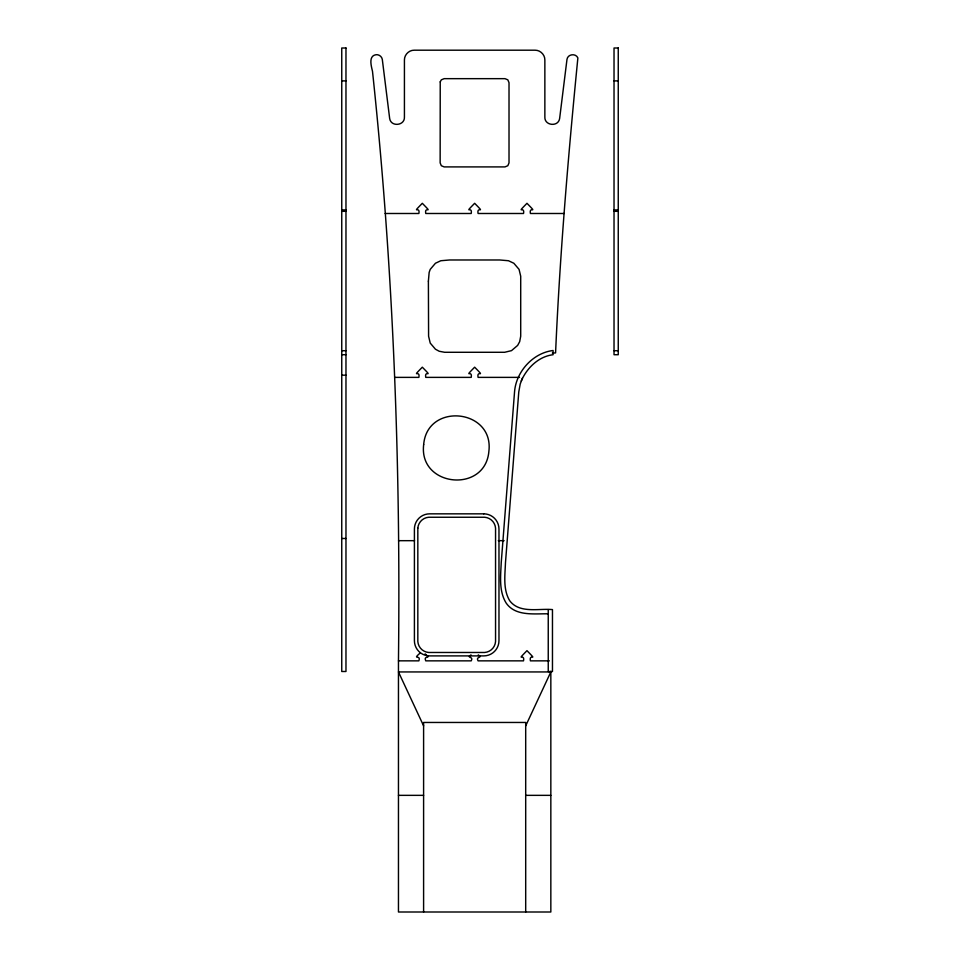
<?xml version="1.0" encoding="UTF-8"?>
<svg xmlns="http://www.w3.org/2000/svg" width="960" height="960" viewBox="0 0 960 960"><rect width="100%" height="100%" fill="white"/><g stroke="black" fill="none" stroke-linecap="round" stroke-linejoin="round"><path stroke-width="1.44" d="M550.836 671.316L550.836 912L398.46 912L398.46 660.852C400.74 464.064 393.372 267.024 372.492 71.292C371.388 66.384 368.088 55.824 376.104 54.696C378.96 54.384 381.792 56.508 382.296 59.34L389.664 118.512C390.888 127.176 404.868 125.784 404.424 117.096L404.424 59.964C404.352 54.744 408.972 50.112 414.192 50.196L535.092 50.196C540.324 50.112 544.944 54.744 544.86 59.964L544.86 117.096C544.428 125.784 558.408 127.176 559.632 118.512L566.988 59.34C567.744 54.048 575.772 53.028 577.872 57.924C568.236 155.628 559.872 254.496 555.576 352.908L552.348 353.1L553.092 353.028M522.456 378.132L520.212 384.036L518.772 391.956L505.464 562.848C505.008 575.376 502.896 589.404 509.7 600.732C519.516 613.812 538.836 608.292 552.468 609.588L552.468 671.532L548.244 671.532L548.244 609.588M521.232 381.012C526.8 368.1 538.62 356.412 553.092 354.72L553.092 350.508C533.028 352.908 516.228 371.544 514.572 391.512L501.24 562.56C500.64 576.024 498.72 591.072 506.208 603.132C515.544 616.512 534.288 613.56 548.244 613.812M525.696 725.844L550.836 671.94L398.46 671.94L423.6 725.844M420.384 652.824C411.432 660.552 421.332 654.096 418.86 660.852L398.46 660.852M471 654.876C465.996 658.548 474.024 656.004 471.192 660.852L425.76 660.852C423.036 654.516 432.276 660.048 425.1 653.856M341.748 80.892L345.972 80.892M614.028 80.892L618.252 80.892M341.748 209.928L345.972 209.928M614.028 209.928L618.252 209.928M341.748 211.308L345.972 211.308M614.028 211.308L618.252 211.308M385.14 213.492L418.872 213.492C420.468 205.224 410.592 215.316 422.316 203.304C434.04 215.316 424.164 205.224 425.772 213.492L471.192 213.492C472.8 205.224 462.924 215.316 474.648 203.304C486.372 215.316 476.496 205.224 478.092 213.492L523.524 213.492C525.12 205.224 515.244 215.316 526.968 203.304C538.692 215.316 528.816 205.224 530.424 213.492L564.144 213.492M341.748 350.712L345.972 350.712M614.028 350.712L618.252 350.712M341.748 354.708L345.972 354.708M341.748 375.18L345.972 375.18M394.728 377.376L418.872 377.376C420.468 369.096 410.592 379.2 422.316 367.188C434.04 379.2 424.164 369.096 425.772 377.376L471.192 377.376C472.8 369.096 462.924 379.2 474.648 367.188C486.372 379.2 476.496 369.096 478.092 377.376L519.528 377.376M341.748 538.488L345.972 538.488M398.544 540.672L414.528 540.672M498.3 540.672L504.108 540.672M549.36 660.852L530.412 660.852C528.816 652.584 538.692 662.676 526.968 650.664C515.244 662.676 525.12 652.584 523.512 660.852L478.092 660.852C475.26 656.004 483.276 658.548 478.284 654.876M398.46 795.348L423.6 795.348M525.696 795.348L550.836 795.348M525.696 912L525.696 722.46L423.6 722.46L423.6 912M428.388 281.148L428.592 336.252L430.236 343.104L435.456 349.224L439.224 351.264L444.624 352.284L504.66 352.284L511.512 350.64L517.632 345.42L519.672 341.664L520.704 336.252L520.704 276.216L519.06 269.364L513.828 263.244L508.476 260.736L499.728 259.98L449.556 259.98L440.82 260.736L435.456 263.244L430.236 269.364L429.156 272.4L428.388 281.148M417.828 528.132L417.828 641.604A11.844 11.844 0 0 0 428.7 652.476L484.68 652.476A11.844 11.844 0 0 0 495.552 641.604L495.552 528.132A11.844 11.844 0 0 0 484.68 517.248L428.7 517.248A11.844 11.844 0 0 0 417.828 528.132M423.672 444.588C418.44 486.996 485.376 493.824 488.88 451.296C494.112 408.888 427.176 402.048 423.672 444.588M440.232 81.864L440.148 162.876L441.324 165.72L444.168 166.908L504.984 166.908L507.828 165.72L509.016 162.876L509.016 82.68L507.828 79.836L504.984 78.66L444.168 78.66L441.324 79.836L440.232 81.864M345.972 48L341.748 48L341.748 671.496L345.972 671.496L345.972 48M618.252 48L614.028 48L614.028 354.72L618.252 354.72L618.252 48M483.744 513.84L429.624 513.84A15.216 15.216 0 0 0 414.408 529.056L414.408 640.68A15.216 15.216 0 0 0 429.624 655.896L483.744 655.896A15.216 15.216 0 0 0 498.972 640.68L498.972 529.056A15.216 15.216 0 0 0 483.744 513.84"/></g></svg>
